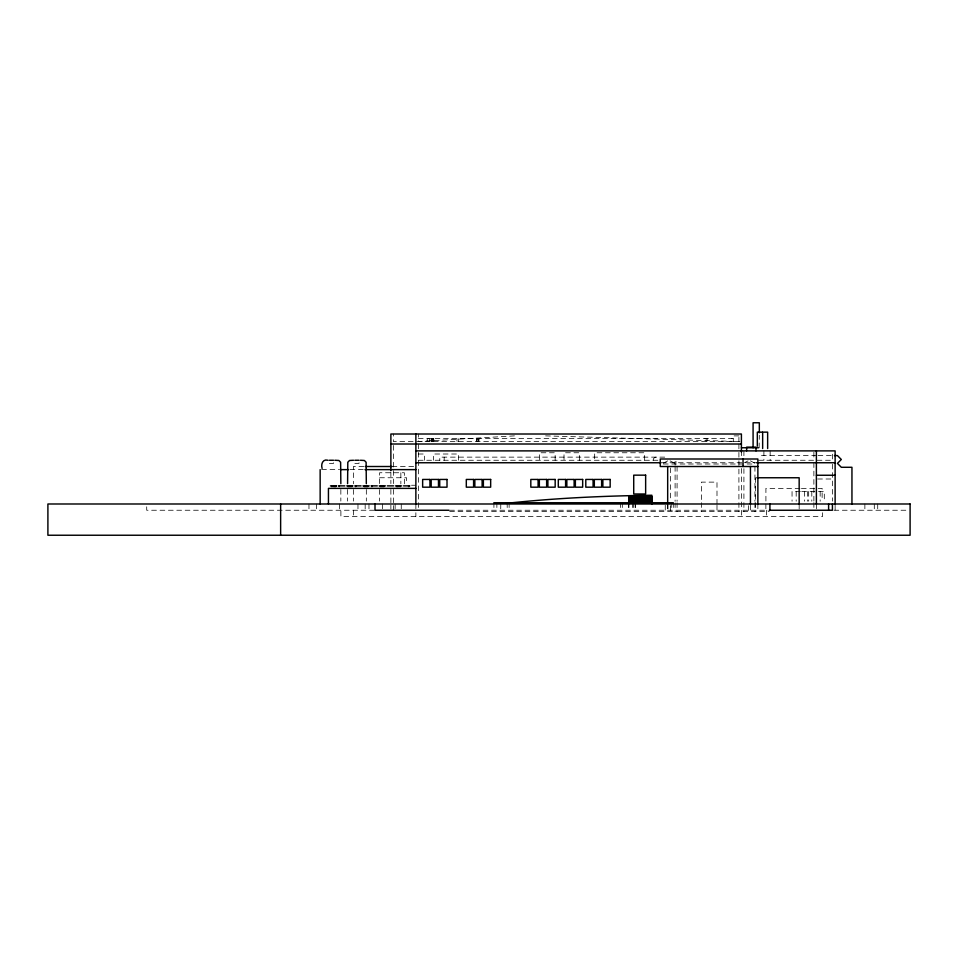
<?xml version="1.0" encoding="UTF-8"?>
<svg xmlns="http://www.w3.org/2000/svg" width="958" height="958" viewBox="0 0 958 958"><rect width="100%" height="100%" fill="white"/><g stroke="black" fill="none" stroke-linecap="round" stroke-linejoin="round"><path stroke-width="0.72" stroke-dasharray="4.79 3.59" d="M432.525 439.842L432.537 440.764M706.13 439.375L706.19 441.422M707.22 441.147L707.196 439.315M476.545 439.997L476.785 439.375A2.036 1.102 89.9 0 1 477.228 438.656M433.639 441.518L433.723 441.315A1.772 0.874 -89.9 0 0 433.459 438.752M427.723 438.644L427.472 438.968A1.856 0.982 -89.8 0 0 427.22 439.614A1.688 0.898 90 0 0 427.4 441.422L427.436 441.494M432.549 438.596L431.95 439.219A1.772 0.874 -89.9 0 0 432.046 441.518M667.714 460.882L661.739 464.007L754.916 464.007M744.45 462.75L748.03 460.882M514.434 435.878L418.359 441.518L418.359 434.01M433.016 438.393L433.77 438.393M738.905 435.89L733.289 435.89L733.289 441.518M704.381 438.393L708.178 438.393M731.493 438.393L733.289 438.393M418.359 438.393L732.044 438.393M739.911 441.518L393.367 441.518L393.367 434.01M759.119 447.757L759.323 435.267M418.359 454.008L424.61 454.008L424.61 460.259M816.551 455.565L761.406 455.565L761.406 452.966M818.048 455.565L834.442 455.565M664.72 457.134L439.794 457.134L439.794 460.259M418.359 460.259L660.337 460.259M758.485 460.259L832.622 460.259L832.622 450.883M661.643 462.75L756.281 462.75M329.396 463.385L333.564 463.385L333.564 461.816M354.867 463.385L359.034 463.385L359.034 461.816M363.8 466.51L353.382 466.51L353.382 483.802M392.061 466.51L415.868 466.51M321.649 469.624L339.587 469.624M350.053 469.624L363.513 469.624M379.608 477.755L406.575 477.755L406.575 483.994M817.629 479L833.879 479M411.509 485.251L415.868 485.251M799.942 488.376L765.909 488.376L765.909 501.154M801.415 488.376L822.132 488.376L822.132 501.154M800.385 491.49L792.05 491.49L792.05 501.214M801.738 491.49L824.299 491.49L824.299 501.214M374.315 510.243L146.706 510.243L146.706 505.237M449.637 510.243L768.316 510.243M833.987 510.243L908.603 510.243M449.673 511.488L769.346 511.488M545.605 435.878L738.905 441.518L738.905 434.01M750.425 460.882L756.401 464.007M670.109 460.882L676.085 464.007L676.085 461.505M476.952 441.518L476.916 441.458A1.784 0.97 -90 0 1 476.797 439.231M478.749 439.063L478.772 439.099A1.784 0.97 -90 0 1 478.988 439.758M477.036 441.518L476.916 441.255A1.796 0.898 -89.8 0 1 477.3 438.68M877.72 503.992L877.72 510.243M874.295 503.992L874.295 510.243M864.87 503.992L864.87 510.243M835.125 505.237L835.125 511.488M832.622 464.235L832.622 501.154M822.635 512.734L822.635 516.482L340.892 516.482L340.892 510.243M820.168 491.49L820.168 501.214M816.384 503.992L816.384 508.985M813.881 452.224L813.881 460.259M813.881 462.75L813.881 501.154M813.881 502.627L813.881 508.53M811.797 491.49L811.797 501.214M808.672 491.49L808.672 501.214M807.678 491.49L807.678 501.214M804.552 491.49L804.552 501.214M799.164 505.237L799.164 508.985M796.182 491.49L796.182 501.214M770.148 450.883L770.148 460.259M766.4 510.243L766.4 516.482M765.873 503.992L765.873 510.243M763.897 450.883L763.897 460.259M757.874 503.992L757.874 511.488M755.431 477.755L755.431 501.226M755.431 502.687L755.431 511.488M754.94 466.51L754.94 501.333M754.94 502.782L754.94 511.488M750.449 505.237L750.449 511.488M748.485 505.68L748.485 511.488M743.911 450.883L743.911 457.577M743.911 468.666L743.911 501.154M743.911 502.627L743.911 511.488M741.408 450.883L741.408 458.116M741.408 468.474L741.408 516.482M738.905 444.009L738.905 511.488M716.991 504.147L716.991 482.125L701.376 482.125L701.376 501.214M716.991 505.237L716.991 511.488M701.376 502.675L701.376 511.488M677.078 466.51L677.078 501.333M677.078 502.782L677.078 511.488M675.103 461.505L675.103 465.253M675.103 466.51L675.103 501.333M675.103 502.782L675.103 511.488M673.27 502.746L673.27 510.243M671.223 502.746L671.223 510.243M670.612 467.959L670.612 499.884M670.612 505.68L670.612 511.488M667.954 503.992L667.954 510.243M667.678 503.992L667.678 511.488M665.247 505.237L665.247 510.243M644.65 460.259L644.65 452.763L594.667 452.763L594.667 460.259M635.585 502.746L635.585 510.243M635.094 502.746L635.094 510.243M633.621 502.746L633.621 510.243M632.627 502.746L632.627 510.243M628.951 502.746L628.951 510.243M628.448 502.746L628.448 510.243M622.317 502.746L622.317 510.243M620.377 502.746L620.377 510.243M579.626 460.259L579.626 452.763L564.011 452.763L564.011 460.259M555.149 460.259L555.149 452.763L539.522 452.763L539.522 460.259M509.129 502.746L509.129 510.243M507.189 502.746L507.189 510.243M500.794 503.992L500.723 510.243M496.867 502.746L496.867 510.243M493.921 502.746L493.921 510.243M458.547 460.259L458.547 454.008L433.555 454.008L433.555 460.259M444.165 457.134L444.165 460.259M418.359 444.009L418.359 508.554M415.868 503.992L415.868 508.985M415.868 512.734L415.868 516.482M404.348 483.862L404.348 472.749L379.608 472.749L379.608 483.994M401.246 503.992L401.246 508.985M400.851 472.749L400.851 483.862M395.127 503.992L395.127 508.985M393.367 445.482L393.367 483.622M393.367 489.49L393.367 504.159M393.367 505.62L393.367 511.488M390.876 471.887L390.876 483.622M390.876 489.49L390.876 504.159M390.876 505.237L390.876 508.985M382.637 503.992L382.637 508.985M379.608 489.574L379.608 501.106M368.974 503.992L368.974 510.243M366.327 489.49L366.327 501.094M365.166 503.992L365.166 510.243M357.969 503.992L357.969 510.243M353.382 489.574L353.382 501.106M353.382 510.243L353.382 516.482M347.586 489.49L347.586 501.094M340.844 489.49L340.844 501.094M339.575 503.992L339.575 510.243M316.487 503.992L316.487 510.243M308.967 503.992L308.967 510.243M653.152 460.259A3.125 3.125 0 0 1 656.278 457.134M428.741 438.513A2.191 1.162 -90 0 1 429.244 439.099A1.784 0.946 90 0 1 429.459 439.758A1.724 0.922 90 0 1 429.208 441.494M478.641 441.494A1.784 0.886 -89.7 0 0 478.844 439.518L478.772 439.315A2 1.006 -90 0 0 478.473 438.74M477.168 441.53A1.796 0.778 90 0 1 477.192 438.956M431.567 441.506A1.796 0.754 90 0 1 431.351 439.842A1.868 0.79 -90 0 1 431.675 438.8M478.449 438.896A1.808 0.778 89.9 0 1 478.509 441.53M432.812 438.896A1.796 0.754 89.9 0 1 432.86 441.53M458.367 438.776A1.82 0.79 -90 0 1 458.475 441.542M432.501 438.776A1.82 0.766 -90 0 1 432.621 441.542M431.292 441.542A1.82 0.766 90 0 1 431.435 438.74M457.134 441.53A1.796 0.778 89.9 0 1 457.182 438.896M431.363 439.842L431.363 439.842"/><path stroke-width="1.44" d="M506.087 503.381C554.478 498.136 603.217 495.909 651.883 495.25L651.883 503.992M762.34 432.142L757.335 432.142L757.335 446.2M390.876 444.009L741.408 444.009M741.408 447.757L758.544 447.757M415.868 450.883L835.125 450.883L835.125 504.1M834.442 455.565L837.424 455.565L841.328 459.481L837.424 463.385L841.328 467.288L851.949 467.288L851.949 503.992M328.043 460.259C322.75 458.642 320.762 464.187 322.104 468.462M329.396 460.259L333.564 460.259M334.905 460.259L338.904 460.487L340.629 462.247L340.844 483.682M353.526 460.259L349.514 460.487L347.802 462.247L347.586 483.682M354.867 460.259L359.034 460.259M360.388 460.259L364.387 460.487L366.112 462.247L366.327 483.682M415.868 462.75L660.96 462.75M756.604 462.75L835.125 462.75M365.285 466.51L392.061 466.51M757.874 466.51L660.266 466.51L660.266 459.002L757.874 459.002L757.874 504.231M341.084 469.624L348.568 469.624M365.01 469.624L415.868 469.624M816.384 475.252L835.125 475.252M756.88 477.755L799.164 477.755L799.164 504.159M330.462 485.874L336.701 485.874M338.581 485.874L344.82 485.874M346.7 485.874L352.939 485.874M354.831 485.874L361.07 485.874M362.95 485.874L369.189 485.874M371.069 485.874L377.308 485.874M379.188 485.874L385.427 485.874M387.319 485.874L393.558 485.874M395.438 485.874L401.677 485.874M403.558 485.874L409.796 485.874M331.516 486.496L332.354 486.496M333.456 486.496L335.492 486.496M339.216 486.496L339.36 485.874M347.766 486.496L351.742 486.496M352.328 486.496L352.077 485.874M355.466 486.496L355.598 485.874M364.004 486.496L367.98 486.496M371.704 486.496L371.848 485.874M380.254 486.496L384.23 486.496M396.492 486.496L398.432 486.496M399.558 486.496L400.468 486.496M415.868 488.376L328.438 488.376L328.438 503.992M651.883 496.495L628.723 496.495L628.723 503.992M628.723 497.741L651.883 497.741M628.723 498.998L651.883 498.998M628.723 500.244L651.883 500.244M628.723 501.489L651.883 501.489M493.921 502.746L673.27 502.746M448.967 510.243L375.009 510.243L375.009 503.992M769.729 510.243L832.418 510.243L832.418 503.992M828.61 503.992L828.61 510.243M816.384 450.883L816.384 504.1M769.921 503.992L769.921 510.243M767.645 448.548L767.645 432.142L762.652 432.142L762.652 448.548M759.323 432.765L759.323 422.765L753.084 422.765L753.084 447.757M756.006 450.883L756.006 447.135L746.641 447.135L746.641 450.883M750.449 466.51L750.449 504.231M743.037 459.002L743.037 466.51M741.408 452.2L741.408 434.01L390.876 434.01L390.876 470.414M667.678 466.51L667.678 502.782M415.868 434.01L415.868 504.1M408.934 485.874L408.934 486.496M408.599 485.874L408.599 486.496M372.123 485.874L372.123 486.496M355.885 485.874L355.885 486.496M335.839 485.874L335.839 486.496M320.152 469.624L320.152 503.992M280.634 503.992L280.634 535.235M645.644 475.156L633.717 475.156L633.717 493.993L645.644 493.993L645.644 475.156M429.938 479.443L422.646 479.443L422.646 487.179L429.938 487.179L429.938 479.443M438.477 479.443L431.184 479.443L431.184 487.179L438.477 487.179L438.477 479.443M447.015 479.443L439.722 479.443L439.722 487.179L447.015 487.179L447.015 479.443M473.587 479.443L466.306 479.443L466.306 487.179L473.587 487.179L473.587 479.443M482.125 479.443L474.845 479.443L474.845 487.179L482.125 487.179L482.125 479.443M490.664 479.443L483.383 479.443L483.383 487.179L490.664 487.179L490.664 479.443M538.097 479.443L530.816 479.443L530.816 487.179L538.097 487.179L538.097 479.443M546.635 479.443L539.354 479.443L539.354 487.179L546.635 487.179L546.635 479.443M555.173 479.443L547.892 479.443L547.892 487.179L555.173 487.179L555.173 479.443M565.591 479.443L558.298 479.443L558.298 487.179L565.591 487.179L565.591 479.443M574.129 479.443L566.837 479.443L566.837 487.179L574.129 487.179L574.129 479.443M582.668 479.443L575.375 479.443L575.375 487.179L582.668 487.179L582.668 479.443M593.086 479.443L585.793 479.443L585.793 487.179L593.086 487.179L593.086 479.443M601.624 479.443L594.331 479.443L594.331 487.179L601.624 487.179L601.624 479.443M610.162 479.443L602.869 479.443L602.869 487.179L610.162 487.179L610.162 479.443M910.1 503.992L47.9 503.992L47.9 535.235L910.1 535.235L910.1 503.992"/></g></svg>
